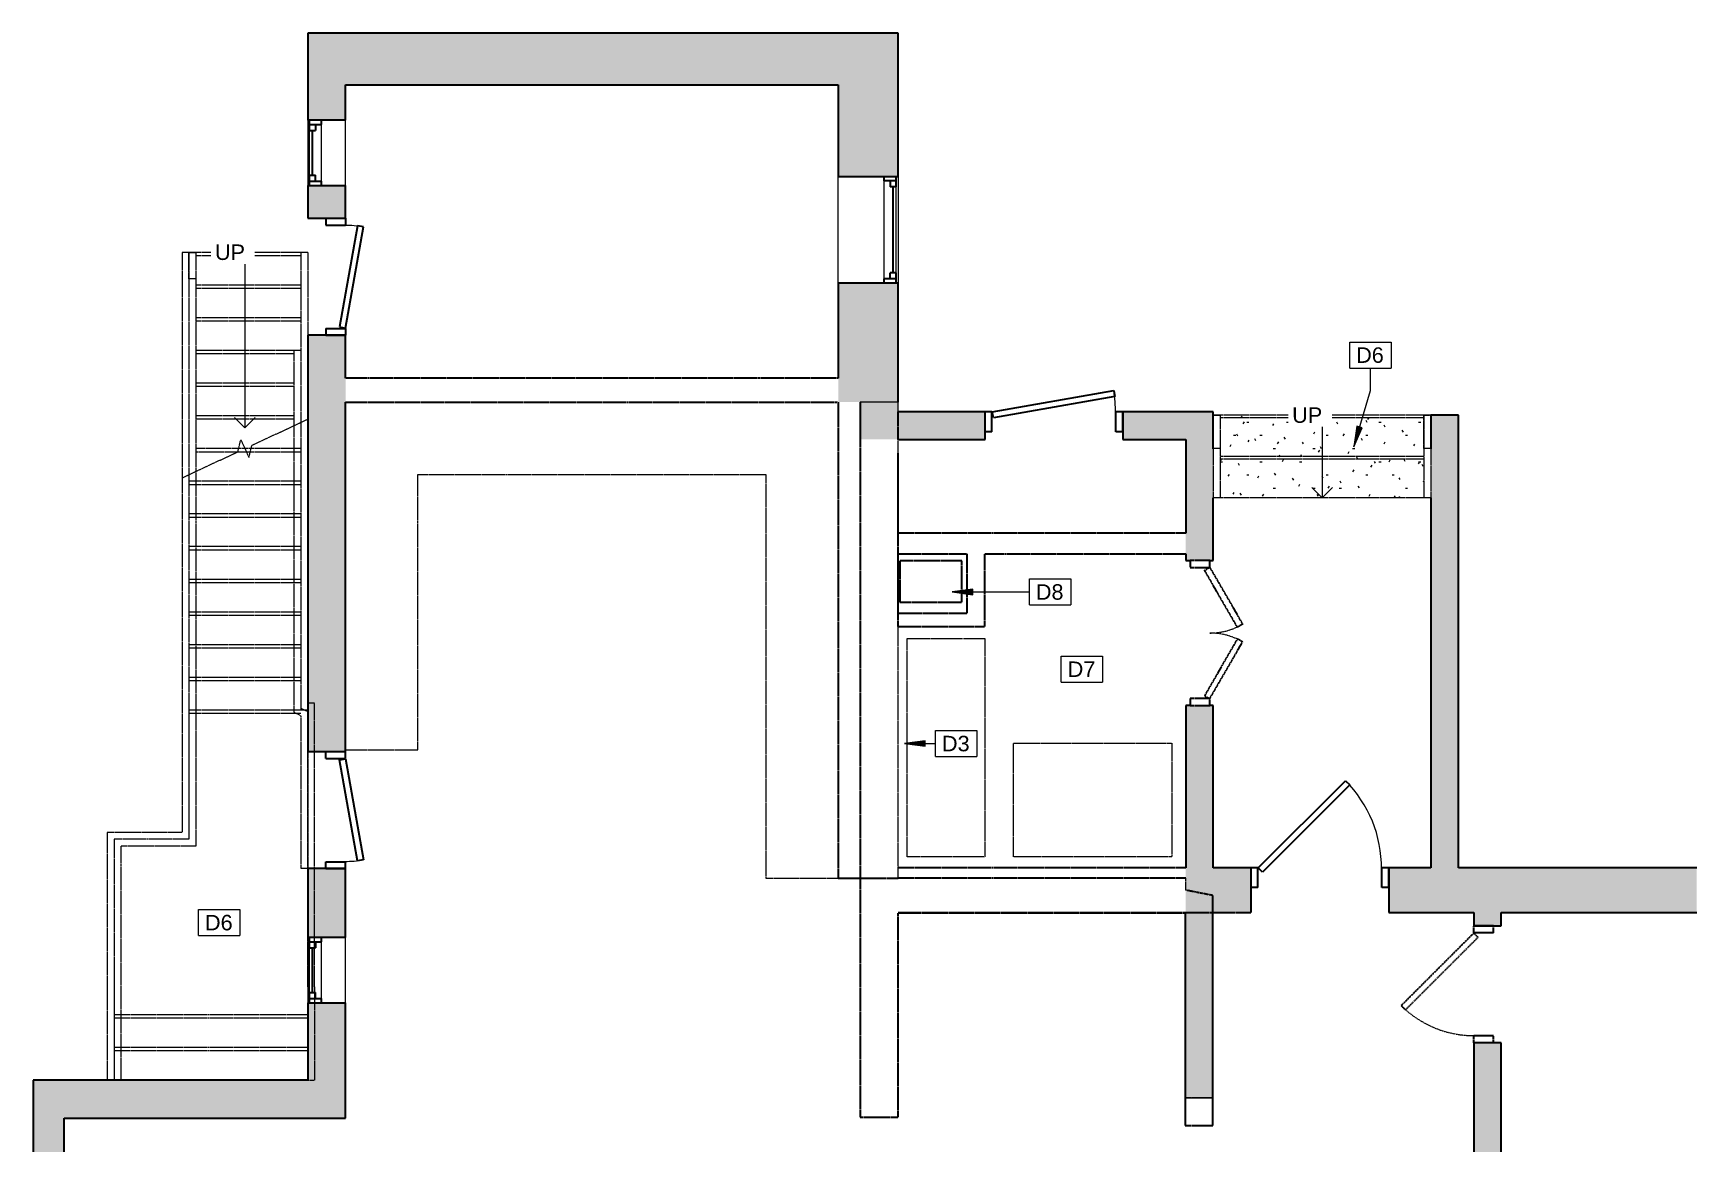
# Model space of a CAD drawing. Header units: inches. Extents: x -529 to 1015, y -2066 to -1239.
# Drawn here: x -529.2 to -45.9, y -1764.9 to -1442.2 of the extents above; entities that cross this region are included whole.
import ezdxf

# ---------------------------------------------------------------- set-up
doc = ezdxf.new("R2010")
doc.units = ezdxf.units.IN
doc.header["$MEASUREMENT"] = 0
doc.linetypes.add('Demolished', pattern=[0.1875, 0.125, -0.0625])
doc.linetypes.add('Demolished 3_16_', pattern=[0.28125, 0.1875, -0.09375])
for name, color, linetype, lineweight in [('A-ANNO-KEYN', 231, 'Continuous', 9), ('A-DETL-DEMO', 6, 'Demolished 3_16_', 9), ('A-DOOR', 31, 'Demolished', 9), ('A-DOOR-FRAM', 31, 'Demolished', 30), ('A-FLOR-HRAL', 11, 'Continuous', 18), ('A-GENM', 13, 'Demolished', 9), ('A-GLAZ', 151, 'Continuous', 18), ('A-WALL', 113, 'Continuous', 18), ('A-WALL-PATT', 111, 'Continuous', 18), ('I-WALL', 2, 'Demolished', 9), ('S-COLS', 52, 'Demolished', 9), ('S-STRS', 31, 'Continuous', 18), ('S-STRS-ANNO', 31, 'Continuous', 9), ('S-STRS-IDEN', 31, 'Continuous', 9), ('S-STRS-MBND', 31, 'Continuous', 18)]:
    doc.layers.add(name, color=color, linetype=linetype, lineweight=lineweight)
doc.styles.add('Arial', font='arial.ttf', dxfattribs={"height": 4.5})
pattern_1 = [(0, (0, 0), (15.36, 3.84), [0.634, -10.886, 0.634, -10.886, -61.44]), (0, (0, 0), (15.36, 3.84), [-23.04, 0.634, -22.406, 0.634, -10.886, -26.88]), (0, (0, 0), (15.36, 3.84), [-57.6, 0.634, -7.046, 0.634, -18.566]), (120, (5.76, 1.92), (-11.005538, 11.38215), [0.634, -10.886, 0.634, -10.886, -61.44]), (120, (5.76, 1.92), (-11.005538, 11.38215), [-23.04, 0.634, -22.406, 0.634, -10.886, -26.88]), (120, (5.76, 1.92), (-11.005538, 11.38215), [-57.6, 0.634, -7.046, 0.634, -18.566]), (240, (7.68, 9.6), (-4.354462, -15.22215), [0.634, -10.886, 0.634, -10.886, -61.44]), (240, (7.68, 9.6), (-4.354462, -15.22215), [-23.04, 0.634, -22.406, 0.634, -10.886, -26.88]), (240, (7.68, 9.6), (-4.354462, -15.22215), [-57.6, 0.634, -7.046, 0.634, -18.566])]

# ---------------------------------------------------------------- blocks, each defined once
blk = doc.blocks.new('Concrete-Rectangular-Column - 12 x 18-5100692-FIRST FLOOR - DEMOLITION')
at = {"layer": 'S-COLS', "color": 250, "lineweight": 30}
for p, q in [((6, 9), (-6, 9)), ((-6, 9), (-6, -9)), ((6, -9), (6, 9)), ((-6, -9), (6, -9))]:
    blk.add_line(p, q, dxfattribs=at)
blk = doc.blocks.new('Single Flush - D1 3_ X 7_3_ - NOT FR-6102298-FIRST FLOOR - DEMOLITION')
at = {"layer": 'A-DOOR', "color": 8, "linetype": 'Continuous', "lineweight": 30}
for p, q in [((-17.67, -12), (17.6, -5.78)), ((17.91, -7.5), (-17.36, -13.72)), ((17.6, -5.78), (17.91, -7.5)), ((-17.36, -13.72), (-17.67, -12))]:
    blk.add_line(p, q, dxfattribs=at)
at = {"layer": 'A-DOOR', "linetype": 'Continuous'}
blk.add_arc((17.91, -7.5), 35.81, 179.5, 190, dxfattribs=at)
at = {"layer": 'A-DOOR-FRAM', "color": 8, "linetype": 'Continuous'}
for p, q in [((-20, -1.75), (-20, -7.5)), ((-20, -1.75), (-18, -1.75)), ((-18, -1.75), (-18, -7.5)), ((18, -1.75), (18, -7.5)), ((18, -1.75), (20, -1.75)), ((20, -1.75), (20, -7.5)), ((-20, -7.5), (-18, -7.5)), ((18, -7.5), (20, -7.5))]:
    blk.add_line(p, q, dxfattribs=at)
blk = doc.blocks.new('Single Flush - OTJ_SOLIDFLUSH_ALUM 2_ 9_-5263656-FIRST FLOOR - DEMOLITION')
at = {"layer": 'A-DOOR', "color": 250, "lineweight": 30}
for p, q in [((-6.17, 25.08), (-7.41, 23.84)), ((14.91, 4), (-6.17, 25.08)), ((-7.41, 23.84), (13.67, 2.76)), ((13.67, 2.76), (14.91, 4))]:
    blk.add_line(p, q, dxfattribs=at)
at = {"layer": 'A-DOOR', "color": 7}
blk.add_arc((14.91, 4), 29.81, 135, 180.5, dxfattribs=at)
at = {"layer": 'A-DOOR-FRAM', "color": 250}
for p, q in [((-17, -1.75), (-17, 4)), ((-17, 4), (-15, 4)), ((-15, -1.75), (-15, 4)), ((15, -1.75), (15, 4)), ((15, 4), (17, 4)), ((17, -1.75), (17, 4)), ((-17, -1.75), (-15, -1.75)), ((15, -1.75), (17, -1.75))]:
    blk.add_line(p, q, dxfattribs=at)
blk = doc.blocks.new('Single Flush - D1 2_6_ X 8_ - NOT FR-6102241-FIRST FLOOR - DEMOLITION')
at = {"layer": 'A-DOOR', "color": 8, "linetype": 'Continuous', "lineweight": 30}
for p, q in [((-14.76, -8.95), (14.6, -3.78)), ((14.6, -3.78), (14.91, -5.5)), ((-14.45, -10.68), (-14.76, -8.95)), ((14.91, -5.5), (-14.45, -10.68))]:
    blk.add_line(p, q, dxfattribs=at)
at = {"layer": 'A-DOOR', "linetype": 'Continuous'}
blk.add_arc((14.91, -5.5), 29.81, 179.5, 190, dxfattribs=at)
at = {"layer": 'A-DOOR-FRAM', "color": 8, "linetype": 'Continuous'}
for p, q in [((-17, 0.25), (-17, -5.5)), ((-17, 0.25), (-15, 0.25)), ((-15, 0.25), (-15, -5.5)), ((15, 0.25), (15, -5.5)), ((15, 0.25), (17, 0.25)), ((17, 0.25), (17, -5.5)), ((-17, -5.5), (-15, -5.5)), ((15, -5.5), (17, -5.5))]:
    blk.add_line(p, q, dxfattribs=at)
blk = doc.blocks.new('Single Flush - D1 2_6_ X 6_8_ - NOT FR-6102216-FIRST FLOOR - DEMOLITION')
at = {"layer": 'A-DOOR', "color": 8, "linetype": 'Continuous', "lineweight": 30}
for p, q in [((-14.45, 10.68), (-14.76, 8.95)), ((14.91, 5.5), (-14.45, 10.68)), ((-14.76, 8.95), (14.6, 3.78)), ((14.6, 3.78), (14.91, 5.5))]:
    blk.add_line(p, q, dxfattribs=at)
at = {"layer": 'A-DOOR', "linetype": 'Continuous'}
blk.add_arc((14.91, 5.5), 29.81, 170, 180.5, dxfattribs=at)
at = {"layer": 'A-DOOR-FRAM', "color": 8, "linetype": 'Continuous'}
for p, q in [((-17, -0.25), (-17, 5.5)), ((-17, 5.5), (-15, 5.5)), ((-15, -0.25), (-15, 5.5)), ((15, -0.25), (15, 5.5)), ((15, 5.5), (17, 5.5)), ((17, -0.25), (17, 5.5)), ((-17, -0.25), (-15, -0.25)), ((15, -0.25), (17, -0.25))]:
    blk.add_line(p, q, dxfattribs=at)
blk = doc.blocks.new('Single Flush - D1 3_ X 7_3_ - NOT FR-6102866-FIRST FLOOR - DEMOLITION')
at = {"layer": 'A-DOOR', "color": 8, "linetype": 'Continuous', "lineweight": 30}
for p, q in [((-8.65, -30.59), (16.67, -5.26)), ((17.91, -6.5), (-7.42, -31.82)), ((16.67, -5.26), (17.91, -6.5)), ((-7.42, -31.82), (-8.65, -30.59))]:
    blk.add_line(p, q, dxfattribs=at)
at = {"layer": 'A-DOOR', "linetype": 'Continuous'}
blk.add_arc((17.91, -6.5), 35.81, 179.5, 225, dxfattribs=at)
at = {"layer": 'A-DOOR-FRAM', "color": 8, "linetype": 'Continuous'}
for p, q in [((-20, -0.75), (-20, -6.5)), ((-20, -0.75), (-18, -0.75)), ((-18, -0.75), (-18, -6.5)), ((18, -0.75), (18, -6.5)), ((18, -0.75), (20, -0.75)), ((20, -0.75), (20, -6.5)), ((-20, -6.5), (-18, -6.5)), ((18, -6.5), (20, -6.5))]:
    blk.add_line(p, q, dxfattribs=at)
blk = doc.blocks.new('Door-Passage-Double-Flush - 3_ - 2 9_64_ W-5125981-FIRST FLOOR - DEMOLITION')
at = {"layer": 'A-DOOR', "color": 250, "lineweight": 30}
for p, q in [((-19.07, 3.25), (-2.55, 12.79)), ((-1.68, 11.27), (-18.2, 1.73)), ((-2.55, 12.79), (-1.68, 11.27)), ((2.55, 12.79), (1.68, 11.27)), ((1.68, 11.27), (18.2, 1.73)), ((19.07, 3.25), (2.55, 12.79)), ((-18.2, 1.73), (-19.07, 3.25)), ((18.2, 1.73), (19.07, 3.25))]:
    blk.add_line(p, q, dxfattribs=at)
at = {"layer": 'A-DOOR', "color": 7}
for centre, start, end in [((-19.07, 3.25), 0, 30), ((19.07, 3.25), 150, 180)]:
    blk.add_arc(centre, 19.07, start, end, dxfattribs=at)
at = {"layer": 'A-DOOR-FRAM', "color": 250}
for p, q in [((-19.07, 3.25), (-21.07, 3.25)), ((-21.07, 3.25), (-21.07, -2.5)), ((-19.07, -2.5), (-19.07, 3.25)), ((19.07, 3.25), (19.07, -2.5)), ((21.07, 3.25), (19.07, 3.25)), ((21.07, -2.5), (21.07, 3.25)), ((-21.07, -2.5), (-19.07, -2.5)), ((19.07, -2.5), (21.07, -2.5))]:
    blk.add_line(p, q, dxfattribs=at)
blk = doc.blocks.new('Window-Double-Hung - 1_ 7_  X 52_-5644119-FIRST FLOOR - DEMOLITION')
at = {"layer": 'A-GLAZ', "color": 8, "lineweight": 30}
for p, q in [((-9.5, 5.5), (-9.5, -5.5)), ((-9.5, 5), (-6.5, 5)), ((-8.25, 5), (-8.25, 1.5)), ((-6.5, 5), (-6.5, 3.25)), ((6.5, 5), (9.5, 5)), ((6.5, 5), (6.5, 3.25)), ((8.25, 5), (8.25, 1.5)), ((9.5, -5.5), (9.5, 5.5)), ((-9.5, 1.5), (-8.25, 1.5)), ((-8.25, 3.25), (-6.5, 3.25)), ((-6.5, 4.125), (6.5, 4.125)), ((8.25, 3.25), (6.5, 3.25)), ((8.25, 1.5), (9.5, 1.5))]:
    blk.add_line(p, q, dxfattribs=at)
at = {"layer": 'A-GLAZ'}
for p, q in [((9.5, 5.5), (-9.5, 5.5)), ((-9.5, -5.5), (9.5, -5.5))]:
    blk.add_line(p, q, dxfattribs=at)
at = {"layer": 'A-GLAZ', "lineweight": 9}
for p, q in [((-6.5, 5), (6.5, 5)), ((-8.25, 1.5), (8.25, 1.5))]:
    blk.add_line(p, q, dxfattribs=at)
blk = doc.blocks.new('Window-Double-Hung - 31_ X 52_-5167492-FIRST FLOOR - DEMOLITION')
at = {"layer": 'A-GLAZ'}
for p, q in [((-15.5, 8.6875), (15.5, 8.6875)), ((15.5, -8.6875), (-15.5, -8.6875))]:
    blk.add_line(p, q, dxfattribs=at)
at = {"layer": 'A-GLAZ', "color": 8, "lineweight": 30}
for p, q in [((-15.5, -8.6875), (-15.5, 8.6875)), ((15.5, 8.6875), (15.5, -8.6875)), ((-15.5, -4.6875), (-14.25, -4.6875)), ((-14.25, -8.1875), (-14.25, -4.6875)), ((14.25, -4.6875), (15.5, -4.6875)), ((14.25, -8.1875), (14.25, -4.6875)), ((-15.5, -8.1875), (-12.5, -8.1875)), ((-14.25, -6.4375), (-12.5, -6.4375)), ((-12.5, -8.1875), (-12.5, -6.4375)), ((-12.5, -7.3125), (12.5, -7.3125)), ((12.5, -8.1875), (12.5, -6.4375)), ((14.25, -6.4375), (12.5, -6.4375)), ((12.5, -8.1875), (15.5, -8.1875))]:
    blk.add_line(p, q, dxfattribs=at)
at = {"layer": 'A-GLAZ', "lineweight": 9}
for p, q in [((-14.25, -4.6875), (14.25, -4.6875)), ((-12.5, -8.1875), (12.5, -8.1875))]:
    blk.add_line(p, q, dxfattribs=at)
blk = doc.blocks.new('existing countertop 1 - existing countertop 1-5508680-FIRST FLOOR - DEMOLITION')
at = {"layer": 'A-GENM', "color": 7}
for p, q in [((-417.45, -1650.44), (-417.45, -1570.39)), ((-417.45, -1570.39), (-316.32, -1570.39)), ((-316.32, -1570.39), (-316.32, -1687.76)), ((-438.45, -1650.44), (-417.45, -1650.44)), ((-316.32, -1687.76), (-295.32, -1687.76))]:
    blk.add_line(p, q, dxfattribs=at)
blk = doc.blocks.new('Top Rail Type - Top Rail_Internal_-5646202-FIRST FLOOR - DEMOLITION')
at = {"layer": 'A-FLOR-HRAL', "color": 7, "linetype": 'Demolished', "lineweight": 9}
for p, q in [((-483.95, -1505.89), (-481.95, -1505.89)), ((-483.95, -1513.57), (-483.95, -1505.89)), ((-481.95, -1505.89), (-481.95, -1513.57)), ((-481.95, -1513.57), (-483.95, -1513.57))]:
    blk.add_line(p, q, dxfattribs=at)
blk = doc.blocks.new('Top Rail Type - Top Rail_Internal_-V9-FIRST FLOOR - DEMOLITION')
at = {"layer": 'A-FLOR-HRAL', "color": 7, "linetype": 'Demolished', "lineweight": 9}
for p, q in [((-481.95, -1505.89), (-483.95, -1505.89)), ((-483.95, -1505.89), (-483.95, -1570.47)), ((-481.95, -1505.89), (-481.95, -1569.54)), ((-483.95, -1570.47), (-481.95, -1569.54)), ((-483.95, -1570.47), (-483.95, -1638.89)), ((-481.95, -1569.54), (-481.95, -1638.89)), ((-483.95, -1638.89), (-483.95, -1676.44)), ((-481.95, -1638.89), (-481.95, -1678.44)), ((-505.7, -1676.44), (-505.7, -1717.94)), ((-483.95, -1676.44), (-505.7, -1676.44)), ((-503.7, -1678.44), (-503.7, -1717.94)), ((-481.95, -1678.44), (-503.7, -1678.44)), ((-505.7, -1717.94), (-505.7, -1746.44)), ((-503.7, -1717.94), (-503.7, -1746.44)), ((-503.7, -1746.44), (-505.7, -1746.44))]:
    blk.add_line(p, q, dxfattribs=at)
blk = doc.blocks.new('Top Rail Type - Top Rail_Internal_-5646213-FIRST FLOOR - DEMOLITION')
at = {"layer": 'A-FLOR-HRAL', "color": 7, "linetype": 'Demolished', "lineweight": 9}
for p, q in [((-451.45, -1534.39), (-453.45, -1534.39)), ((-453.45, -1534.39), (-453.45, -1556.25)), ((-451.45, -1534.39), (-451.45, -1555.32)), ((-453.45, -1556.25), (-451.45, -1555.32)), ((-451.45, -1555.32), (-451.45, -1638.28)), ((-453.45, -1556.25), (-453.45, -1639.51)), ((-451.45, -1638.28), (-449.45, -1639.28)), ((-453.45, -1639.51), (-451.45, -1640.51)), ((-451.45, -1640.51), (-451.45, -1684.95)), ((-449.45, -1639.28), (-449.45, -1684.95)), ((-449.45, -1684.95), (-451.45, -1684.95))]:
    blk.add_line(p, q, dxfattribs=at)
blk = doc.blocks.new('Top Rail Type - Top Rail_Internal_-6054410-FIRST FLOOR - DEMOLITION')
at = {"layer": 'A-FLOR-HRAL', "color": 7, "linetype": 'Demolished', "lineweight": 9}
for p, q in [((-186.36, -1553.22), (-184.36, -1553.22)), ((-184.36, -1553.22), (-184.36, -1562.91)), ((-184.36, -1562.91), (-186.36, -1562.91))]:
    blk.add_line(p, q, dxfattribs=at)
blk = doc.blocks.new('Top Rail Type - Top Rail_Internal_-V10-FIRST FLOOR - DEMOLITION')
at = {"layer": 'A-FLOR-HRAL', "color": 7, "linetype": 'Demolished', "lineweight": 9}
for p, q in [((-184.36, -1553.22), (-186.36, -1553.22)), ((-184.36, -1553.22), (-184.36, -1577.22)), ((-186.36, -1562.91), (-186.36, -1577.22)), ((-184.36, -1577.22), (-186.36, -1577.22))]:
    blk.add_line(p, q, dxfattribs=at)
blk = doc.blocks.new('Top Rail Type - Top Rail_Internal_-6054421-FIRST FLOOR - DEMOLITION')
at = {"layer": 'A-FLOR-HRAL', "color": 7, "linetype": 'Demolished', "lineweight": 9}
for p, q in [((-125.16, -1553.22), (-123.16, -1553.22)), ((-125.16, -1562.91), (-125.16, -1553.22)), ((-123.16, -1562.91), (-125.16, -1562.91))]:
    blk.add_line(p, q, dxfattribs=at)
blk = doc.blocks.new('Top Rail Type - Top Rail_Internal_-V11-FIRST FLOOR - DEMOLITION')
at = {"layer": 'A-FLOR-HRAL', "color": 7, "linetype": 'Demolished', "lineweight": 9}
for p, q in [((-123.16, -1553.22), (-125.16, -1553.22)), ((-125.16, -1553.22), (-125.16, -1577.22)), ((-123.16, -1562.91), (-123.16, -1577.22)), ((-123.16, -1577.22), (-125.16, -1577.22))]:
    blk.add_line(p, q, dxfattribs=at)
blk = doc.blocks.new('Keynote Tag - Keynote Number - Boxed-135510-FIRST FLOOR - DEMOLITION')
at = {"layer": 'A-ANNO-KEYN'}
for p, q in [((-0.125, -0.079), (-0.125, 0.078)), ((-0.125, 0.078), (0.125, 0.078)), ((0.125, 0.078), (0.125, -0.079)), ((-0.125, -0.079), (0.125, -0.079))]:
    blk.add_line(p, q, dxfattribs=at)

msp = doc.modelspace()

# ---------------------------------------------------------------- hatches: boundary and pattern name
at = {"layer": 'A-ANNO-KEYN'}
for points in [[(-145.56, -1562.35), (-143.09, -1556.82), (-144.61, -1556.37)], [(-262.21, -1604.56), (-256.21, -1605.35), (-256.21, -1603.77)], [(-276.04, -1648.61), (-270.04, -1649.4), (-270.04, -1647.82)]]:
    msp.add_hatch(color=256, dxfattribs=at).paths.add_polyline_path(points, flags=0)
at = {"layer": 'A-WALL-PATT', "lineweight": 9}
h = msp.add_hatch(color=7, dxfattribs=at)
h.paths.add_polyline_path([(-438.45, -1746.44), (-438.45, -1723.94), (-449.45, -1723.94), (-449.45, -1746.44)], flags=0)
h.paths.add_polyline_path([(-438.45, -1704.94), (-438.45, -1684.95), (-449.45, -1684.95), (-449.45, -1704.94)], flags=0)
h.paths.add_polyline_path([(-438.45, -1650.95), (-438.45, -1529.95), (-449.45, -1529.95), (-449.45, -1650.95)], flags=0)
h.paths.add_polyline_path([(-438.45, -1495.95), (-438.45, -1486.45), (-449.45, -1486.45), (-449.45, -1495.95)], flags=0)
h.paths.add_polyline_path([(-438.45, -1467.45), (-438.45, -1442.2), (-449.45, -1442.2), (-449.45, -1467.45)], flags=0)
for points in [[(-277.95, -1457.2), (-277.95, -1442.2), (-438.45, -1442.2), (-438.45, -1457.2), (-287.9, -1457.2)], [(-277.95, -1552.25), (-277.95, -1549.39), (-288.95, -1549.39), (-288.95, -1552.25), (-287.9, -1552.25)], [(-123.16, -1684.72), (-115.16, -1684.72), (-115.16, -1553.22), (-123.16, -1553.22), (-123.16, -1656.88)], [(-186.53, -1751.57), (-186.53, -1697.76), (-194.53, -1697.76), (-194.53, -1751.57)], [(-529.17, -1925.58), (-520.17, -1925.58), (-520.17, -1746.44), (-529.17, -1746.44)], [(-485.67, -1757.44), (-485.67, -1746.44), (-520.17, -1746.44), (-520.17, -1757.44)], [(-485.67, -1757.44), (-438.45, -1757.44), (-438.45, -1746.44), (-485.67, -1746.44)]]:
    msp.add_hatch(color=7, dxfattribs=at).paths.add_polyline_path(points, flags=0)
h = msp.add_hatch(color=7, dxfattribs=at)
h.paths.add_polyline_path([(-287.9, -1549.39), (-277.95, -1549.39), (-277.95, -1514.79), (-295.32, -1514.79), (-295.32, -1549.39), (-288.95, -1549.39)], flags=0)
h.paths.add_polyline_path([(-277.95, -1483.79), (-277.95, -1457.2), (-295.32, -1457.2), (-295.32, -1483.79), (-287.9, -1483.79)], flags=0)
h = msp.add_hatch(color=7, dxfattribs=at)
h.paths.add_polyline_path([(-186.36, -1560.25), (-186.36, -1552.25), (-212.65, -1552.25), (-212.65, -1560.25), (-194.36, -1560.25)], flags=0)
h.paths.add_polyline_path([(-287.9, -1560.25), (-252.65, -1560.25), (-252.65, -1552.25), (-288.95, -1552.25), (-288.95, -1560.25)], flags=0)
h = msp.add_hatch(color=7, dxfattribs=at)
h.paths.add_polyline_path([(-194.36, -1697.72), (-186.36, -1697.72), (-186.36, -1637.56), (-194.36, -1637.56), (-194.36, -1691.22)], flags=0)
h.paths.add_polyline_path([(-193.11, -1595.42), (-186.36, -1595.42), (-186.36, -1560.25), (-194.36, -1560.25), (-194.36, -1595.42)], flags=0)
h = msp.add_hatch(color=7, dxfattribs=at)
h.paths.add_polyline_path([(248.17, -1697.72), (248.17, -1684.72), (203.2, -1684.72), (203.2, -1697.72), (242.9, -1697.72)], flags=0)
h.paths.add_polyline_path([(179.2, -1697.72), (179.2, -1684.72), (125.2, -1684.72), (125.2, -1697.72)], flags=0)
h.paths.add_polyline_path([(101.2, -1697.72), (101.2, -1684.72), (51.74, -1684.72), (51.74, -1697.72)], flags=0)
h.paths.add_polyline_path([(-45.9, -1697.72), (-45.9, -1684.72), (-135.38, -1684.72), (-135.38, -1697.72), (-102.68, -1697.72)], flags=0)
h.paths.add_polyline_path([(27.74, -1697.72), (27.74, -1684.72), (-21.9, -1684.72), (-21.9, -1697.72)], flags=0)
h.paths.add_polyline_path([(-175.38, -1697.72), (-175.38, -1684.72), (-186.36, -1684.72), (-186.36, -1697.72), (-181.74, -1697.72)], flags=0)
h = msp.add_hatch(color=7, dxfattribs=at)
h.paths.add_polyline_path([(-102.68, -1907.52), (-102.68, -1735.59), (-110.68, -1735.59), (-110.68, -1907.52)], flags=0)
h.paths.add_polyline_path([(-110.68, -1701.59), (-102.68, -1701.59), (-102.68, -1697.72), (-110.68, -1697.72)], flags=0)
at = {"layer": 'S-STRS', "linetype": 'Demolished', "lineweight": 9}
h = msp.add_hatch(dxfattribs=at)
h.set_pattern_fill('FP_1', style=0, pattern_type=2)
h.set_pattern_definition(pattern_1)
h.paths.add_polyline_path([(-125.16, -1565.22), (-125.16, -1553.22), (-184.36, -1553.22), (-184.36, -1565.22), (-181.74, -1565.22)], flags=0)
h = msp.add_hatch(dxfattribs=at)
h.set_pattern_fill('FP_1', style=0, pattern_type=2)
h.set_pattern_definition(pattern_1)
h.paths.add_polyline_path([(-181.74, -1577.22), (-125.16, -1577.22), (-125.16, -1565.22), (-184.36, -1565.22), (-184.36, -1577.22)], flags=0)

# ---------------------------------------------------------------- linework, layer by layer
at = {"layer": 'A-ANNO-KEYN'}
for p, q in [((-140.71, -1546.01), (-140.71, -1539.51)), ((-145.56, -1562.35), (-140.71, -1546.01)), ((-144.61, -1556.37), (-145.56, -1562.35)), ((-145.56, -1562.35), (-143.09, -1556.82)), ((-143.09, -1556.82), (-144.61, -1556.37)), ((-256.21, -1603.77), (-262.21, -1604.56)), ((-256.21, -1605.35), (-256.21, -1603.77)), ((-262.21, -1604.56), (-256.21, -1605.35)), ((-262.21, -1604.56), (-239.76, -1604.56)), ((-270.04, -1647.82), (-276.04, -1648.61)), ((-270.04, -1649.4), (-270.04, -1647.82)), ((-276.04, -1648.61), (-270.04, -1649.4)), ((-276.04, -1648.61), (-267.04, -1648.61))]:
    msp.add_line(p, q, dxfattribs=at)
at = {"layer": 'A-DETL-DEMO'}
for p, q in [((-275.26, -1618.09), (-252.68, -1618.09)), ((-275.26, -1681.51), (-275.26, -1618.09)), ((-252.68, -1618.09), (-252.68, -1681.51)), ((-244.36, -1648.51), (-198.36, -1648.51)), ((-244.36, -1681.51), (-244.36, -1648.51)), ((-198.36, -1648.51), (-198.36, -1681.51)), ((-252.68, -1681.51), (-275.26, -1681.51)), ((-198.36, -1681.51), (-244.36, -1681.51))]:
    msp.add_line(p, q, dxfattribs=at)
at = {"layer": 'A-WALL', "color": 8, "lineweight": 30}
for p, q in [((-449.45, -1442.2), (-449.45, -1467.45)), ((-277.95, -1442.2), (-449.45, -1442.2)), ((-277.95, -1483.79), (-277.95, -1442.2)), ((-438.45, -1467.45), (-438.45, -1457.2)), ((-438.45, -1457.2), (-295.32, -1457.2)), ((-295.32, -1457.2), (-295.32, -1483.79)), ((-449.45, -1486.45), (-449.45, -1495.95)), ((-438.45, -1495.95), (-438.45, -1486.45)), ((-449.45, -1495.95), (-438.45, -1495.95)), ((-295.32, -1514.79), (-295.32, -1542.39)), ((-277.95, -1549.39), (-277.95, -1514.79)), ((-438.45, -1529.95), (-449.45, -1529.95)), ((-449.45, -1529.95), (-449.45, -1650.95)), ((-438.45, -1542.39), (-438.45, -1529.95)), ((-438.45, -1650.95), (-438.45, -1549.39)), ((-288.95, -1549.39), (-288.95, -1560.25)), ((-252.65, -1552.25), (-277.95, -1552.25)), ((-252.65, -1560.25), (-252.65, -1552.25)), ((-186.36, -1552.25), (-212.65, -1552.25)), ((-212.65, -1552.25), (-212.65, -1560.25)), ((-186.36, -1562.93), (-186.36, -1552.25)), ((-115.16, -1553.22), (-123.16, -1553.22)), ((-123.16, -1553.22), (-123.16, -1562.93)), ((-115.16, -1684.72), (-115.16, -1553.22)), ((-277.95, -1560.25), (-252.65, -1560.25)), ((-212.65, -1560.25), (-194.36, -1560.25)), ((-194.36, -1560.25), (-194.36, -1587.49)), ((-186.36, -1595.42), (-186.36, -1577.22)), ((-123.16, -1577.22), (-123.16, -1684.72)), ((-194.36, -1593.49), (-194.36, -1595.42)), ((-194.36, -1595.42), (-193.11, -1595.42)), ((-187.36, -1595.42), (-186.36, -1595.42)), ((-194.36, -1637.56), (-194.36, -1684.72)), ((-193.11, -1637.56), (-194.36, -1637.56)), ((-186.36, -1637.56), (-187.36, -1637.56)), ((-186.36, -1684.72), (-186.36, -1637.56)), ((-449.45, -1650.95), (-438.45, -1650.95)), ((-438.45, -1684.95), (-449.45, -1684.95)), ((-449.45, -1684.95), (-449.45, -1704.94)), ((-438.45, -1704.94), (-438.45, -1684.95)), ((-175.38, -1684.72), (-186.36, -1684.72)), ((-175.38, -1697.72), (-175.38, -1684.72)), ((-123.16, -1684.72), (-135.38, -1684.72)), ((-135.38, -1684.72), (-135.38, -1697.72)), ((-45.9, -1684.72), (-115.16, -1684.72)), ((-135.38, -1697.72), (-110.68, -1697.72)), ((-102.68, -1697.72), (-45.9, -1697.72)), ((-449.45, -1723.94), (-449.45, -1746.44)), ((-438.45, -1757.44), (-438.45, -1723.94)), ((-529.17, -1746.44), (-529.17, -1925.58)), ((-449.45, -1746.44), (-529.17, -1746.44)), ((-520.17, -1914.58), (-520.17, -1757.44)), ((-520.17, -1757.44), (-438.45, -1757.44))]:
    msp.add_line(p, q, dxfattribs=at)
at = {"layer": 'A-WALL', "color": 250, "linetype": 'Demolished', "lineweight": 30}
for p, q in [((-295.32, -1549.39), (-295.32, -1687.76)), ((-277.95, -1560.25), (-277.95, -1552.25)), ((-277.95, -1614.6), (-277.95, -1564.19)), ((-194.36, -1684.72), (-277.95, -1684.72)), ((-295.32, -1687.76), (-277.95, -1687.76)), ((-277.95, -1697.72), (-175.38, -1697.72))]:
    msp.add_line(p, q, dxfattribs=at)
at = {"layer": 'A-WALL', "lineweight": 9}
for p, q in [((-277.95, -1549.39), (-288.95, -1549.39)), ((-277.95, -1552.25), (-277.95, -1549.39))]:
    msp.add_line(p, q, dxfattribs=at)
at = {"layer": 'A-WALL', "color": 10, "linetype": 'Demolished'}
for p, q in [((-277.95, -1549.39), (-288.95, -1549.39)), ((-277.95, -1552.25), (-277.95, -1549.39)), ((-277.95, -1564.19), (-277.95, -1560.25)), ((-277.95, -1687.76), (-277.95, -1614.6)), ((-194.36, -1691.22), (-194.36, -1687.76))]:
    msp.add_line(p, q, dxfattribs=at)
at = {"layer": 'I-WALL', "color": 250, "lineweight": 30}
for p, q in [((-295.32, -1542.39), (-438.45, -1542.39)), ((-438.45, -1549.39), (-295.32, -1549.39)), ((-288.95, -1560.25), (-288.95, -1757.22)), ((-277.95, -1587.49), (-277.95, -1564.19)), ((-194.36, -1587.49), (-277.95, -1587.49)), ((-277.95, -1610.85), (-277.95, -1593.49)), ((-277.95, -1593.49), (-257.93, -1593.49)), ((-257.93, -1593.49), (-257.93, -1610.85)), ((-252.68, -1593.49), (-194.36, -1593.49)), ((-252.68, -1614.6), (-252.68, -1593.49)), ((-257.93, -1610.85), (-277.95, -1610.85)), ((-277.95, -1614.6), (-252.68, -1614.6)), ((-194.36, -1687.76), (-277.95, -1687.76)), ((-186.53, -1692.76), (-194.36, -1691.22)), ((-277.95, -1757.22), (-277.95, -1697.76)), ((-277.95, -1697.76), (-194.53, -1697.76)), ((-288.95, -1757.22), (-277.95, -1757.22)), ((-194.53, -1759.57), (-186.53, -1759.57))]:
    msp.add_line(p, q, dxfattribs=at)
at = {"layer": 'I-WALL', "color": 7}
for p, q in [((-277.95, -1564.19), (-277.95, -1560.25)), ((-277.95, -1687.76), (-277.95, -1614.6)), ((-186.53, -1751.57), (-194.53, -1751.57))]:
    msp.add_line(p, q, dxfattribs=at)
at = {"layer": 'I-WALL', "color": 8, "linetype": 'Continuous', "lineweight": 30}
for p, q in [((-186.53, -1759.57), (-186.53, -1692.76)), ((-194.53, -1697.76), (-194.53, -1759.57)), ((-110.68, -1697.72), (-110.68, -1701.59)), ((-102.68, -1701.59), (-102.68, -1697.72)), ((-110.68, -1701.59), (-102.68, -1701.59)), ((-110.68, -1735.59), (-110.68, -1907.52)), ((-102.68, -1735.59), (-110.68, -1735.59)), ((-102.68, -1907.52), (-102.68, -1735.59))]:
    msp.add_line(p, q, dxfattribs=at)
at = {"layer": 'I-WALL', "linetype": 'Continuous'}
msp.add_line((-194.53, -1751.57), (-186.53, -1751.57), dxfattribs=at)
at = {"layer": 'S-STRS', "color": 7, "linetype": 'Demolished', "lineweight": 9}
for p, q in [((-483.95, -1505.89), (-485.95, -1505.89)), ((-485.95, -1505.89), (-485.95, -1571.4)), ((-451.45, -1505.89), (-481.95, -1505.89)), ((-451.45, -1506.89), (-481.95, -1506.89)), ((-449.45, -1505.89), (-451.45, -1505.89)), ((-451.45, -1505.89), (-451.45, -1515.39)), ((-449.45, -1505.89), (-449.45, -1529.95)), ((-451.45, -1515.39), (-481.95, -1515.39)), ((-451.45, -1516.39), (-481.95, -1516.39)), ((-451.45, -1515.39), (-451.45, -1524.89)), ((-451.45, -1524.89), (-481.95, -1524.89)), ((-451.45, -1525.89), (-481.95, -1525.89)), ((-451.45, -1524.89), (-451.45, -1534.39)), ((-453.45, -1534.39), (-481.95, -1534.39)), ((-453.45, -1535.39), (-481.95, -1535.39)), ((-453.45, -1543.89), (-481.95, -1543.89)), ((-453.45, -1544.89), (-481.95, -1544.89)), ((-453.45, -1553.39), (-481.95, -1553.39)), ((-453.45, -1554.39), (-481.95, -1554.39)), ((-125.16, -1553.22), (-184.36, -1553.22)), ((-125.16, -1553.97), (-184.36, -1553.97)), ((-469.51, -1562.89), (-481.95, -1562.89)), ((-469.84, -1563.89), (-481.95, -1563.89)), ((-465.89, -1562.89), (-467.7, -1562.89)), ((-466.13, -1563.89), (-467.23, -1563.89)), ((-125.16, -1565.22), (-184.36, -1565.22)), ((-125.16, -1565.97), (-184.36, -1565.97)), ((-125.16, -1577.22), (-184.36, -1577.22))]:
    msp.add_line(p, q, dxfattribs=at)
at = {"layer": 'S-STRS-ANNO'}
for p, q in [((-467.7, -1505.89), (-467.7, -1515.39)), ((-467.7, -1515.39), (-467.7, -1524.89)), ((-467.7, -1524.89), (-467.7, -1534.39)), ((-467.7, -1534.39), (-467.7, -1543.89)), ((-467.7, -1543.89), (-467.7, -1553.39)), ((-467.7, -1556.89), (-470.7, -1553.89)), ((-467.7, -1553.39), (-467.7, -1556.89)), ((-467.7, -1556.89), (-464.7, -1553.89)), ((-154.76, -1553.22), (-154.76, -1565.22)), ((-154.76, -1565.22), (-154.76, -1577.22)), ((-154.76, -1577.22), (-157.76, -1574.22)), ((-154.76, -1577.22), (-151.76, -1574.22))]:
    msp.add_line(p, q, dxfattribs=at)
at = {"layer": 'S-STRS-MBND', "color": 7, "linetype": 'Demolished', "lineweight": 9}
for p, q in [((-465.66, -1561.94), (-449.45, -1554.38)), ((-451.45, -1555.32), (-451.45, -1636.89)), ((-469.74, -1563.84), (-468.89, -1560.35)), ((-468.89, -1560.35), (-466.51, -1565.44)), ((-485.95, -1571.4), (-469.74, -1563.84)), ((-467.23, -1563.89), (-469.84, -1563.89)), ((-467.7, -1562.89), (-469.51, -1562.89)), ((-466.51, -1565.44), (-465.66, -1561.94)), ((-451.45, -1563.89), (-466.13, -1563.89)), ((-451.45, -1562.89), (-465.89, -1562.89)), ((-449.45, -1562.11), (-449.45, -1636.89)), ((-483.95, -1570.47), (-483.95, -1640.21)), ((-485.95, -1571.4), (-485.95, -1640.21)), ((-451.45, -1572.39), (-483.95, -1572.39)), ((-451.45, -1573.39), (-483.95, -1573.39)), ((-451.45, -1581.89), (-483.95, -1581.89)), ((-451.45, -1582.89), (-483.95, -1582.89)), ((-451.45, -1591.39), (-483.95, -1591.39)), ((-451.45, -1592.39), (-483.95, -1592.39)), ((-451.45, -1600.89), (-483.95, -1600.89)), ((-451.45, -1601.89), (-483.95, -1601.89)), ((-451.45, -1610.39), (-483.95, -1610.39)), ((-451.45, -1611.39), (-483.95, -1611.39)), ((-451.45, -1619.89), (-483.95, -1619.89)), ((-451.45, -1620.89), (-483.95, -1620.89)), ((-451.45, -1629.39), (-483.95, -1629.39)), ((-451.45, -1630.39), (-483.95, -1630.39)), ((-451.45, -1636.89), (-451.45, -1638.89)), ((-451.45, -1636.89), (-451.45, -1638.89)), ((-447.45, -1636.89), (-449.45, -1636.89)), ((-447.45, -1719.26), (-447.45, -1636.89)), ((-485.95, -1640.21), (-485.95, -1674.44)), ((-451.45, -1638.89), (-483.95, -1638.89)), ((-451.45, -1639.89), (-483.95, -1639.89)), ((-483.95, -1640.21), (-483.95, -1676.44)), ((-449.45, -1638.89), (-451.45, -1638.89)), ((-449.45, -1719.26), (-449.45, -1638.89)), ((-485.95, -1674.44), (-507.7, -1674.44)), ((-507.7, -1674.44), (-507.7, -1719.26)), ((-483.95, -1676.44), (-505.7, -1676.44)), ((-505.7, -1676.44), (-505.7, -1719.26)), ((-507.7, -1719.26), (-507.7, -1746.44)), ((-505.7, -1719.26), (-505.7, -1746.44)), ((-449.45, -1719.26), (-449.45, -1746.44)), ((-447.45, -1719.26), (-447.45, -1746.44)), ((-449.45, -1727.44), (-505.7, -1727.44)), ((-449.45, -1728.44), (-505.7, -1728.44)), ((-449.45, -1736.94), (-505.7, -1736.94)), ((-449.45, -1737.94), (-505.7, -1737.94)), ((-507.7, -1746.44), (-505.7, -1746.44)), ((-449.45, -1746.44), (-505.7, -1746.44)), ((-449.45, -1746.44), (-447.45, -1746.44))]:
    msp.add_line(p, q, dxfattribs=at)

# ---------------------------------------------------------------- block references
at = {"layer": 'A-ANNO-KEYN', "xscale": 47.99999999999997, "yscale": 47.99999999999997, "zscale": 47.99999999999997}
for p in [(-140.71, -1535.71), (-233.76, -1604.53), (-224.51, -1626.98), (-261.04, -1648.59), (-475.15, -1700.62)]:
    msp.add_blockref('Keynote Tag - Keynote Number - Boxed-135510-FIRST FLOOR - DEMOLITION', p, dxfattribs=at)
at = {"layer": 'A-DOOR', "linetype": 'Continuous', "lineweight": 18}
for name, p, rotation in [('Single Flush - D1 2_6_ X 6_8_ - NOT FR-6102216-FIRST FLOOR - DEMOLITION', (-443.95, -1512.95), 269.9999999999999), ('Single Flush - D1 3_ X 7_3_ - NOT FR-6102298-FIRST FLOOR - DEMOLITION', (-232.65, -1559.75), 180), ('Single Flush - D1 2_6_ X 8_ - NOT FR-6102241-FIRST FLOOR - DEMOLITION', (-443.95, -1667.95), 89.99999999999991), ('Single Flush - D1 3_ X 7_3_ - NOT FR-6102866-FIRST FLOOR - DEMOLITION', (-155.38, -1691.22), 180)]:
    msp.add_blockref(name, p, dxfattribs=dict(at, rotation=rotation))
at = {"layer": 'A-DOOR', "color": 7}
for name, p, rotation in [('Door-Passage-Double-Flush - 3_ - 2 9_64_ W-5125981-FIRST FLOOR - DEMOLITION', (-190.61, -1616.49), 269.9999999999999), ('Single Flush - OTJ_SOLIDFLUSH_ALUM 2_ 9_-5263656-FIRST FLOOR - DEMOLITION', (-106.68, -1718.59), 89.99999999999991)]:
    msp.add_blockref(name, p, dxfattribs=dict(at, rotation=rotation))
at = {"layer": 'A-FLOR-HRAL', "color": 7, "linetype": 'Demolished', "lineweight": 9}
for name in ['Top Rail Type - Top Rail_Internal_-V9-FIRST FLOOR - DEMOLITION', 'Top Rail Type - Top Rail_Internal_-5646202-FIRST FLOOR - DEMOLITION', 'Top Rail Type - Top Rail_Internal_-5646213-FIRST FLOOR - DEMOLITION', 'Top Rail Type - Top Rail_Internal_-6054410-FIRST FLOOR - DEMOLITION', 'Top Rail Type - Top Rail_Internal_-V10-FIRST FLOOR - DEMOLITION', 'Top Rail Type - Top Rail_Internal_-6054421-FIRST FLOOR - DEMOLITION', 'Top Rail Type - Top Rail_Internal_-V11-FIRST FLOOR - DEMOLITION']:
    msp.add_blockref(name, (0, 0), dxfattribs=at)
at = {"layer": 'A-GENM', "color": 7}
msp.add_blockref('existing countertop 1 - existing countertop 1-5508680-FIRST FLOOR - DEMOLITION', (0, 0), dxfattribs=at)
at = {"layer": 'A-GLAZ', "rotation": 89.99999999999991}
for name, p in [('Window-Double-Hung - 1_ 7_  X 52_-5644119-FIRST FLOOR - DEMOLITION', (-443.95, -1476.95)), ('Window-Double-Hung - 31_ X 52_-5167492-FIRST FLOOR - DEMOLITION', (-286.63, -1499.29)), ('Window-Double-Hung - 1_ 7_  X 52_-5644119-FIRST FLOOR - DEMOLITION', (-443.95, -1714.44))]:
    msp.add_blockref(name, p, dxfattribs=at)
at = {"layer": 'S-COLS', "color": 7, "rotation": 90.0000000000001}
msp.add_blockref('Concrete-Rectangular-Column - 12 x 18-5100692-FIRST FLOOR - DEMOLITION', (-268.45, -1601.49), dxfattribs=at)

# ---------------------------------------------------------------- texts
at = {"layer": 'A-ANNO-KEYN', "char_height": 4.5, "width": 9.8475, "attachment_point": 1, "style": 'Arial'}
for s, insert in [('D6', (-144.85, -1533.48)), ('D8', (-237.9, -1602.31)), ('D7', (-228.65, -1624.76)), ('D3', (-265.18, -1646.36)), ('D6', (-479.29, -1698.39))]:
    msp.add_mtext(s, dxfattribs=dict(at, insert=insert))

# ---------------------------------------------------------------- next in the draw order: texts
at = {"layer": 'S-STRS-IDEN', "char_height": 4.5, "width": 10.4255, "attachment_point": 1, "line_spacing_factor": 0.941778, "style": 'Arial', "bg_fill": 3, "box_fill_scale": 1.25, "bg_fill_color": 256, "bg_fill_true_color": 13158600, "bg_fill_transparency": 0}
for insert in [(-476.39, -1503.58), (-163.44, -1550.91)]:
    msp.add_mtext('UP', dxfattribs=dict(at, insert=insert))

doc.saveas('drawing.dxf')
